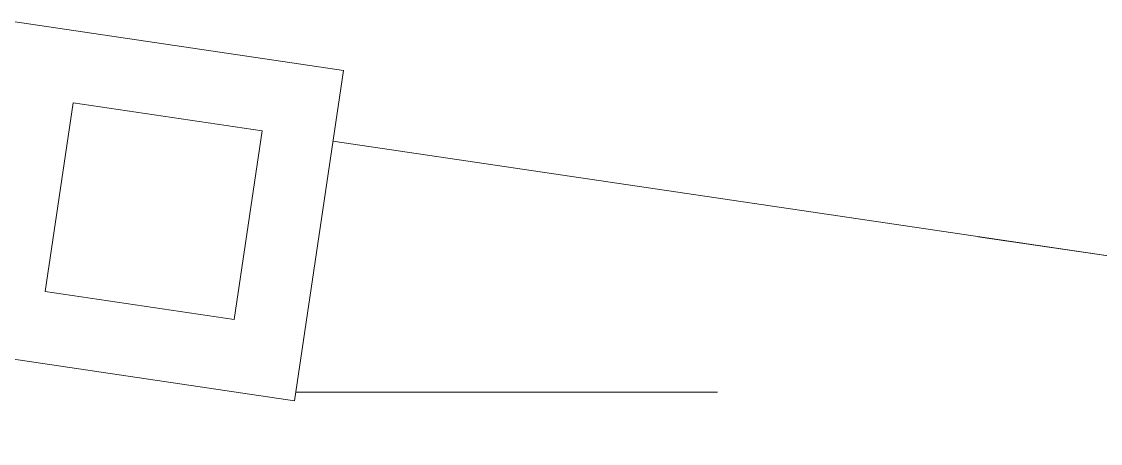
# Model space of a CAD drawing. Header units: millimetres. Extents: x -286480 to 108094, y -227925 to 10018.
# Drawn here: x -16954 to -10173, y -88642 to -85990 of the extents above; entities that cross this region are included whole.
import ezdxf

# ---------------------------------------------------------------- set-up
doc = ezdxf.new("R2010")
doc.units = ezdxf.units.MM
doc.header["$LTSCALE"] = 100
doc.header["$MEASUREMENT"] = 0
doc.layers.add('A-ANNO-WALL', color=1, linetype='Continuous', lineweight=30)
doc.layers.add('L-ELEV', color=254, linetype='Continuous', lineweight=5)

# ---------------------------------------------------------------- blocks, each defined once
blk = doc.blocks.new('A$C05D04418')
at = {"layer": 'L-ELEV'}
for p, q in [((16319.6, -23073.9, 11.6), (10944.2, -21177.9, 11.6)), ((23185.9, -25495.9, 11.6), (14810.7, -22541.7, 11.6)), ((13015.6, -23188.7, 1.3), (10413.6, -22682.3, 1.3))]:
    blk.add_line(p, q, dxfattribs=at)
at = {"layer": 'L-ELEV', "elevation": 11.6}
for points in [[(10395.3, -22733.9), (11093.9, -20753.5), (9113.5, -20055), (8414.9, -22035.4)], [(10395.3, -22733.9), (11093.9, -20753.5), (9113.5, -20055), (8414.9, -22035.4)], [(10120.7, -22159.9), (10519.8, -21028.2), (9388.2, -20629), (8989, -21760.7)], [(10120.7, -22159.9), (10519.8, -21028.2), (9388.2, -20629), (8989, -21760.7)]]:
    blk.add_lwpolyline(points, close=True, dxfattribs=at)

msp = doc.modelspace()

# ---------------------------------------------------------------- block references
at = {"layer": 'A-ANNO-WALL', "ltscale": 0.1, "rotation": 11.0121206615903}
msp.add_blockref('A$C05D04418', (-29785.1, -68044.9, 12.2), dxfattribs=at)

doc.saveas('drawing.dxf')
